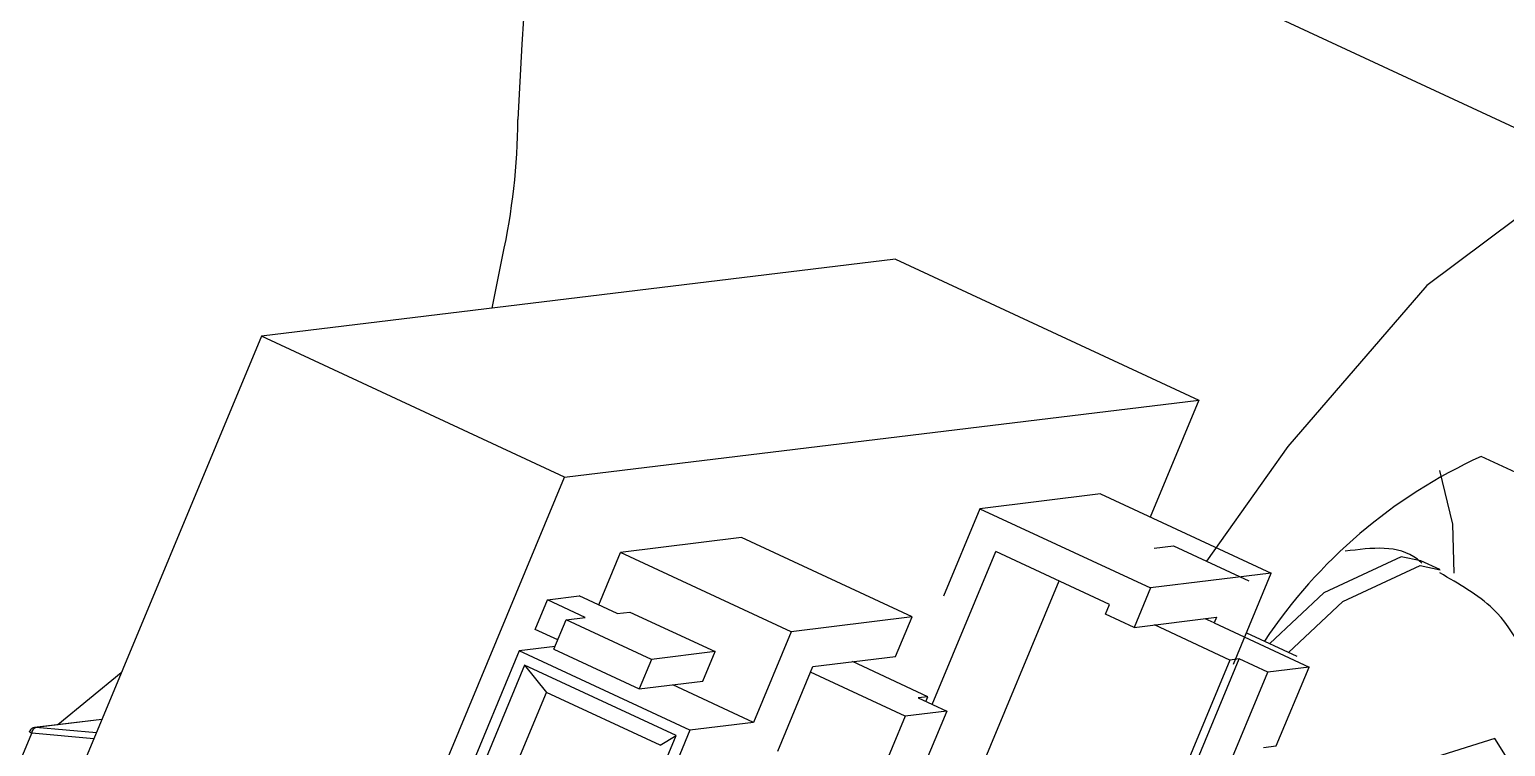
# Model space of a CAD drawing. Header units: millimetres. Extents: x -294 to 2792, y 5 to 1659.
# Drawn here: x 393.585 to 394.951, y 560.11 to 560.773 of the extents above; entities that cross this region are included whole.
import ezdxf

# ---------------------------------------------------------------- set-up
doc = ezdxf.new("R2010")
doc.units = ezdxf.units.MM
doc.layers.get('0').update_dxf_attribs({"lineweight": 18})

msp = doc.modelspace()

# ---------------------------------------------------------------- linework, layer by layer
at = {"color": 7, "linetype": 'Continuous', "lineweight": 25}
for p, q in [((395.0763, 560.6283), (394.1818, 561.0439)), ((394.3866, 560.561), (393.7997, 560.4896)), ((394.0131, 560.5156), (394.0229, 560.5634)), ((394.3866, 560.561), (394.6672, 560.4306)), ((393.7997, 560.4896), (393.1729, 558.9843)), ((394.0803, 560.3592), (393.7997, 560.4896)), ((394.0803, 560.3592), (394.6672, 560.4306)), ((394.6672, 560.4306), (394.6222, 560.3224)), ((393.1729, 558.1799), (394.0803, 560.3592)), ((394.5764, 560.3437), (394.4646, 560.3301)), ((394.5764, 560.3437), (394.7342, 560.2704)), ((394.4646, 560.3301), (394.431, 560.2493)), ((394.4646, 560.3301), (394.6224, 560.2568)), ((394.2439, 560.3033), (394.1321, 560.2897)), ((394.4018, 560.2299), (394.2439, 560.3033)), ((394.626, 560.2936), (394.6437, 560.2957)), ((394.6437, 560.2957), (394.7136, 560.2633)), ((394.1119, 560.241), (394.1321, 560.2897)), ((394.29, 560.2163), (394.1321, 560.2897)), ((394.4206, 560.149), (394.4795, 560.2905)), ((394.5847, 560.2416), (394.4795, 560.2905)), ((394.7342, 560.2704), (394.6224, 560.2568)), ((394.6993, 560.1864), (394.7342, 560.2704)), ((394.8903, 560.2737), (394.8727, 560.2819)), ((394.1928, 559.4343), (394.538, 560.2633)), ((394.6224, 560.2568), (394.6073, 560.2203)), ((394.0529, 560.2184), (394.0643, 560.2458)), ((394.0643, 560.2458), (394.0937, 560.2494)), ((394.0994, 560.2295), (394.0643, 560.2458)), ((394.1288, 560.2331), (394.0937, 560.2494)), ((394.5809, 560.2325), (394.5847, 560.2416)), ((394.0704, 560.2), (394.0817, 560.2274)), ((394.0817, 560.2274), (394.0994, 560.2295)), ((394.1607, 560.1907), (394.0817, 560.2274)), ((394.1288, 560.2331), (394.1406, 560.2345)), ((394.1406, 560.2345), (394.2195, 560.1979)), ((394.4018, 560.2299), (394.29, 560.2163)), ((394.3866, 560.1934), (394.4018, 560.2299)), ((394.6073, 560.2203), (394.5809, 560.2325)), ((394.6073, 560.2203), (394.6837, 560.2296)), ((394.6816, 560.2244), (394.6732, 560.2283)), ((394.6837, 560.2296), (394.6816, 560.2244)), ((394.074, 560.2087), (394.0529, 560.2184)), ((394.29, 560.2163), (394.255, 560.1324)), ((394.6959, 560.1901), (394.6261, 560.2226)), ((394.6816, 560.2244), (394.7693, 560.1836)), ((394.7113, 560.2153), (394.7581, 560.1936)), ((394.0714, 560.2026), (394.0383, 560.1985)), ((394.0704, 560.2), (394.1493, 560.1633)), ((394.0383, 560.1985), (393.7283, 559.4539)), ((394.1962, 560.1252), (394.0383, 560.1985)), ((394.1607, 560.1907), (394.1493, 560.1633)), ((394.2195, 560.1979), (394.1607, 560.1907)), ((394.2081, 560.1705), (394.2195, 560.1979)), ((394.3101, 560.1841), (394.3866, 560.1934)), ((394.4164, 560.1561), (394.3466, 560.1886)), ((394.6959, 560.1901), (394.3507, 559.361)), ((394.6333, 560.0196), (394.7047, 560.1912)), ((394.7047, 560.1912), (394.6959, 560.1901)), ((394.731, 560.179), (394.7047, 560.1912)), ((393.67, 560.1781), (393.6113, 560.1302)), ((394.0433, 560.1853), (393.7409, 559.4589)), ((394.1836, 560.1202), (394.0433, 560.1853)), ((394.0433, 560.1853), (394.0634, 560.1602)), ((394.2775, 560.1059), (394.3079, 560.1789)), ((394.3079, 560.1789), (394.3101, 560.1841)), ((394.3956, 560.1382), (394.3079, 560.1789)), ((394.6596, 560.0074), (394.731, 560.179)), ((394.7693, 560.1836), (394.731, 560.179)), ((394.7389, 560.1106), (394.7693, 560.1836)), ((394.0194, 560.0543), (394.0634, 560.1602)), ((394.1687, 560.1113), (394.0634, 560.1602)), ((394.1493, 560.1633), (394.2081, 560.1705)), ((394.255, 560.1324), (394.1803, 560.1671)), ((394.4164, 560.1561), (394.4076, 560.1551)), ((394.4076, 560.1551), (394.4339, 560.1428)), ((394.4146, 560.1518), (394.4164, 560.1561)), ((393.6521, 560.1352), (393.5898, 560.1276)), ((393.6521, 560.1351), (393.5908, 560.1276)), ((394.255, 560.1324), (394.1962, 560.1252)), ((394.4339, 560.1428), (394.3625, 559.9713)), ((394.3956, 560.1382), (394.3652, 560.0652)), ((394.4339, 560.1428), (394.3956, 560.1382)), ((393.2331, 559.2721), (393.5871, 560.1223)), ((393.6447, 560.1173), (393.5871, 560.1223)), ((393.6469, 560.1228), (393.5908, 560.1276)), ((393.8812, 559.3938), (394.1836, 560.1202)), ((394.1962, 560.1252), (393.8862, 559.3806)), ((394.1687, 560.1113), (394.1836, 560.1202)), ((394.7271, 560.1092), (394.7389, 560.1106))]:
    msp.add_line(p, q, dxfattribs=at)
for points in [[(394.9492, 559.7572), (395.0444, 560.0128), (395.1079, 560.2449), (395.1348, 560.4345), (395.1228, 560.5664), (395.073, 560.6298), (394.9892, 560.6196), (394.8784, 560.5366), (394.7495, 560.3876), (394.6744, 560.2814)], [(394.9865, 560.1248), (394.9872, 560.1285), (395.0008, 560.2681), (394.9807, 560.3543), (394.9286, 560.3785)], [(394.9035, 560.2704), (394.9022, 560.3157), (394.8904, 560.3654)], [(394.8727, 560.2819), (394.8545, 560.2857), (394.783, 560.2524), (394.7329, 560.2053)], [(394.7504, 560.1971), (394.8005, 560.2443), (394.872, 560.2775), (394.8906, 560.2735)], [(393.5871, 560.1223), (393.5864, 560.1227), (393.5859, 560.123), (393.5855, 560.1233), (393.5852, 560.1235), (393.5851, 560.1237), (393.585, 560.1239), (393.585, 560.124)], [(393.5908, 560.1276), (393.59, 560.1276), (393.5898, 560.1276)], [(394.6852, 559.3452), (394.7751, 559.4787), (394.86, 559.6429), (394.9271, 559.8129), (394.9661, 559.9628), (394.9711, 560.0697), (394.9413, 560.1174), (394.8813, 560.0986), (394.8002, 560.0162), (394.7103, 559.8827), (394.6254, 559.7184), (394.5583, 559.5484), (394.5193, 559.3985), (394.5143, 559.2916), (394.5441, 559.2439), (394.6041, 559.2627), (394.6852, 559.3452)]]:
    msp.add_lwpolyline(points, dxfattribs=at)
for centre, radius, start, end in [((398.7925, 560.4796), 4.7601, 159.588, 177.4633), ((393.432, 560.6937), 0.605, 347.5592, 359.6725), ((395.127, 559.9423), 0.4791, 114.4612, 146.3844), ((393.5924, 560.1225), 0.00535, 106.9374, 182.2469)]:
    msp.add_arc(centre, radius, start, end, dxfattribs=at)
for points, knots in [([(394.8737, 560.2798), (394.8723, 560.281), (394.854, 560.2973), (394.8274, 560.2939), (394.8028, 560.2907)], [0, 0, 0, 0, 0.00579083, 0.0780057, 0.0780057, 0.0780057, 0.0780057]), ([(394.6741, 559.3196), (394.69, 559.3408), (394.7373, 559.4035), (394.8147, 559.5351), (394.8956, 559.7076), (394.9563, 559.878), (394.9899, 560.0336), (394.9915, 560.1412), (394.9538, 560.2344), (394.908, 560.2605), (394.8903, 560.2707)], [0, 0, 0, 0, 0.083011, 0.245446, 0.404143, 0.562888, 0.724855, 0.901015, 1.004362, 1.069662, 1.069662, 1.069662, 1.069662]), ([(393.5898, 560.1275), (393.5894, 560.1275), (393.5882, 560.1273), (393.5866, 560.1263), (393.5855, 560.1251), (393.5852, 560.1242), (393.5851, 560.1239)], [0, 0, 0, 0, 0.001383028, 0.003545404, 0.005568959, 0.006406532, 0.006406532, 0.006406532, 0.006406532])]:
    msp.add_open_spline(points, degree=3, knots=knots, dxfattribs=at)

doc.saveas('drawing.dxf')
